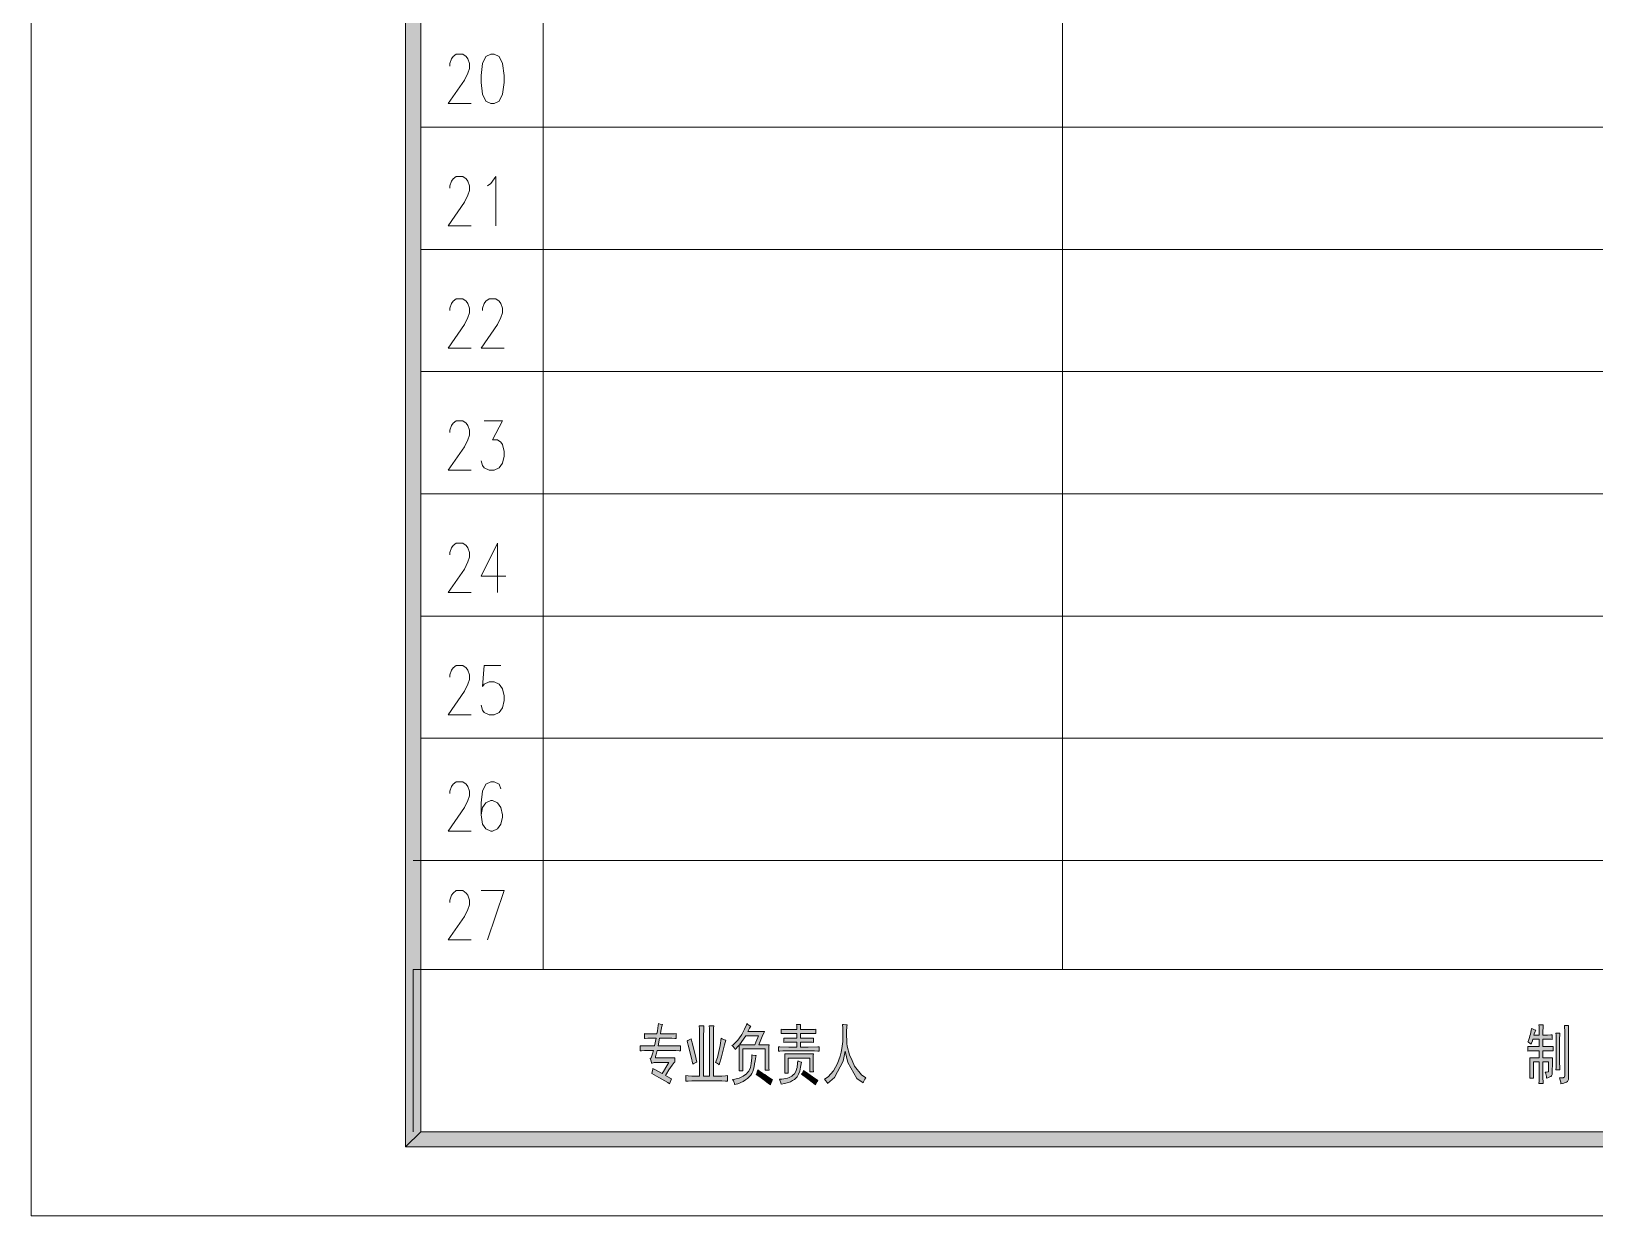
# Model space of a CAD drawing. Header units: millimetres. Extents: x 0 to 207, y 0 to 293.
# Drawn here: x 0 to 100.8, y 0 to 76.4 of the extents above; entities that cross this region are included whole.
import ezdxf

# ---------------------------------------------------------------- set-up
doc = ezdxf.new("R2010")
doc.units = ezdxf.units.MM

msp = doc.modelspace()

# ---------------------------------------------------------------- hatches: boundary and pattern name
h = msp.add_hatch(color=0)
h.dxf.hatch_style = 2
h.paths.add_polyline_path([(24.140583, 288.208861), (25.124833, 287.224611), (25.124833, 5.418667), (24.140583, 4.434417)])
h = msp.add_hatch(color=0)
h.dxf.hatch_style = 2
h.paths.add_polyline_path([(41.165639, 8.505472), (41.056278, 8.590139), (40.48125, 8.92175), (40.015583, 9.168694), (40.043806, 9.271), (40.086139, 9.426222), (40.096722, 9.486194), (40.206083, 9.426222), (40.502417, 9.271), (40.689389, 9.168694), (40.781111, 9.309806), (40.992778, 9.669639), (41.109194, 9.884833), (40.269583, 9.884833), (40.177861, 9.87425), (40.043806, 9.849556), (40.005, 9.835444), (40.005, 9.884833), (39.955611, 10.040056), (39.90975, 10.149417), (39.969722, 10.19175), (40.072028, 10.438694), (40.121417, 10.646833), (39.666333, 10.646833), (39.556972, 10.646833), (39.359417, 10.639778), (39.271222, 10.632722), (39.271222, 10.964333), (39.359417, 10.95375), (39.556972, 10.946694), (39.666333, 10.946694), (40.188444, 10.946694), (40.294278, 11.444111), (39.853306, 11.444111), (39.758056, 11.444111), (39.602833, 11.437056), (39.539333, 11.426472), (39.539333, 11.743972), (39.602833, 11.736917), (39.758056, 11.726333), (39.853306, 11.726333), (40.340139, 11.726333), (40.382472, 11.927417), (40.435389, 12.259028), (40.445972, 12.389556), (40.555333, 12.364861), (40.682333, 12.340167), (40.699972, 12.340167), (40.67175, 12.216694), (40.60825, 11.909778), (40.572972, 11.726333), (41.200917, 11.726333), (41.282056, 11.726333), (41.479611, 11.736917), (41.596028, 11.743972), (41.596028, 11.426472), (41.514889, 11.437056), (41.317333, 11.444111), (41.200917, 11.444111), (40.527111, 11.444111), (40.421278, 10.946694), (41.458444, 10.946694), (41.543111, 10.946694), (41.747722, 10.95375), (41.864139, 10.964333), (41.864139, 10.632722), (41.775944, 10.639778), (41.578389, 10.646833), (41.469028, 10.646833), (40.364833, 10.646833), (40.3225, 10.491611), (40.266056, 10.258778), (40.248417, 10.181167), (41.514889, 10.181167), (41.514889, 9.898944), (41.472556, 9.884833), (41.331444, 9.719028), (41.229139, 9.567333), (41.126833, 9.419167), (40.961028, 9.154583), (40.897528, 9.038167), (41.049222, 8.9535), (41.24325, 8.854722), (41.282056, 8.837083)])
h = msp.add_hatch(color=0)
h.dxf.hatch_style = 2
h.paths.add_polyline_path([(43.384611, 12.241389), (43.374028, 12.008556), (43.363444, 11.609917), (43.363444, 11.444111), (43.363444, 9.002889), (43.747972, 9.002889), (43.747972, 11.645194), (43.747972, 11.775722), (43.733861, 12.075583), (43.723278, 12.241389), (44.012556, 12.241389), (44.001972, 12.107333), (43.991389, 11.825111), (43.991389, 11.676944), (43.991389, 9.002889), (44.442944, 9.002889), (44.538194, 9.002889), (44.763972, 9.020528), (44.898028, 9.038167), (44.898028, 8.671278), (44.763972, 8.688917), (44.541722, 8.706556), (44.457056, 8.706556), (42.689639, 8.706556), (42.6085, 8.706556), (42.375667, 8.688917), (42.223972, 8.671278), (42.223972, 9.038167), (42.375667, 9.020528), (42.601444, 9.002889), (42.675528, 9.002889), (43.105917, 9.002889), (43.105917, 11.46175), (43.105917, 11.634611), (43.088278, 12.026194), (43.070639, 12.241389)])
h = msp.add_hatch(color=0)
h.paths.add_polyline_path([(46.397333, 12.22375), (46.319722, 12.093222), (46.228, 11.916833), (46.210361, 11.878028), (47.279278, 11.878028), (47.141694, 11.553472), (46.961778, 11.130139), (46.919444, 11.027833), (47.582667, 11.027833), (47.575611, 10.914944), (47.572083, 10.505722), (47.572083, 10.216444), (47.572083, 9.923639), (47.575611, 9.510889), (47.582667, 9.387417), (47.33925, 9.387417), (47.33925, 10.76325), (45.896389, 10.76325), (45.896389, 9.3345), (45.652972, 9.3345), (45.660028, 9.468556), (45.663556, 9.891889), (45.663556, 10.181167), (45.663556, 10.473972), (45.660028, 10.879667), (45.652972, 10.996083), (45.571833, 10.914944), (45.444833, 10.773833), (45.395444, 10.713861), (45.346056, 10.798528), (45.240222, 10.929056), (45.187306, 10.978444), (45.264917, 11.027833), (45.441306, 11.190111), (45.543611, 11.303), (45.642389, 11.415889), (45.832889, 11.698111), (45.921083, 11.867444), (46.00575, 12.036778), (46.122167, 12.301361), (46.153917, 12.389556), (46.210361, 12.333111), (46.333833, 12.248444)])
h.paths.add_polyline_path([(46.083361, 11.609917), (45.984583, 11.454694), (45.779972, 11.161889), (45.674139, 11.027833), (46.665444, 11.027833), (46.739528, 11.204222), (46.863, 11.4935), (46.908861, 11.609917)])
h = msp.add_hatch(color=0)
h.dxf.hatch_style = 2
h.paths.add_polyline_path([(49.614667, 12.340167), (49.611139, 12.241389), (49.604083, 12.075583), (49.604083, 12.008556), (50.009778, 12.008556), (50.510722, 12.019139), (50.602444, 12.026194), (50.602444, 11.743972), (50.500139, 11.751028), (49.999194, 11.761611), (49.604083, 11.761611), (49.604083, 11.444111), (49.946278, 11.444111), (50.366083, 11.454694), (50.440167, 11.46175), (50.440167, 11.179528), (50.366083, 11.186583), (49.946278, 11.197167), (49.604083, 11.197167), (49.604083, 10.879667), (50.108556, 10.879667), (50.718861, 10.886722), (50.824694, 10.897306), (50.824694, 10.615083), (50.718861, 10.622139), (50.510722, 10.632722), (50.404889, 10.632722), (48.581028, 10.632722), (48.464611, 10.632722), (48.274111, 10.622139), (48.1965, 10.615083), (48.1965, 10.897306), (48.281167, 10.886722), (48.866778, 10.879667), (49.37125, 10.879667), (49.37125, 11.197167), (49.039639, 11.197167), (48.626889, 11.186583), (48.54575, 11.179528), (48.54575, 11.46175), (48.626889, 11.454694), (49.039639, 11.444111), (49.37125, 11.444111), (49.37125, 11.761611), (48.972611, 11.761611), (48.464611, 11.751028), (48.362306, 11.743972), (48.362306, 12.026194), (48.443444, 12.019139), (48.947917, 12.008556), (49.37125, 12.008556), (49.37125, 12.075583), (49.367722, 12.241389), (49.360667, 12.340167)])
h = msp.add_hatch(color=0)
h.dxf.hatch_style = 2
h.paths.add_polyline_path([(51.163361, 8.805333), (51.389139, 8.960556), (51.741917, 9.352139), (51.872444, 9.584972), (51.999444, 9.817806), (52.175833, 10.294056), (52.225222, 10.541), (52.274611, 10.784417), (52.331056, 11.2395), (52.334583, 11.454694), (52.341639, 11.666361), (52.334583, 12.107333), (52.324, 12.340167), (52.3875, 12.333111), (52.532139, 12.315472), (52.613278, 12.308417), (52.595639, 12.174361), (52.581528, 11.902722), (52.581528, 11.761611), (52.581528, 11.6205), (52.592111, 11.295944), (52.602694, 11.1125), (52.613278, 10.929056), (52.779083, 10.378722), (52.934306, 10.008306), (53.089528, 9.637889), (53.537556, 9.087556), (53.833889, 8.904111), (53.766861, 8.805333), (53.671611, 8.639528), (53.650444, 8.5725), (53.241222, 8.854722), (52.662667, 9.87425), (52.486278, 10.615083), (52.369861, 9.958917), (51.805417, 8.911167), (51.360917, 8.523111), (51.325639, 8.590139), (51.226861, 8.73125)])
h = msp.add_hatch(color=0)
h.dxf.hatch_style = 2
h.paths.add_polyline_path([(97.024472, 11.966222), (96.989194, 11.885083), (96.93275, 11.726333), (96.908056, 11.65225), (97.246722, 11.65225), (97.246722, 11.860389), (97.239667, 12.184944), (97.236139, 12.301361), (97.500722, 12.301361), (97.497194, 12.192), (97.490139, 11.867444), (97.490139, 11.65225), (97.663, 11.65225), (97.779417, 11.65225), (97.991083, 11.659306), (98.082806, 11.669889), (98.082806, 11.370028), (98.001667, 11.377083), (97.797056, 11.387667), (97.677111, 11.387667), (97.490139, 11.387667), (97.490139, 10.904361), (97.779417, 10.904361), (97.867611, 10.904361), (98.054583, 10.914944), (98.153361, 10.922), (98.153361, 10.639778), (97.490139, 10.639778), (97.490139, 10.19175), (98.118083, 10.19175), (98.111028, 10.092972), (98.103972, 9.817806), (98.100444, 9.641417), (98.096917, 9.468556), (98.093389, 9.232194), (98.089861, 9.168694), (98.086333, 9.108722), (98.036944, 9.017), (97.991083, 8.988778), (97.941694, 8.957028), (97.811167, 8.904111), (97.722972, 8.879417), (97.712389, 8.971139), (97.670056, 9.161639), (97.641833, 9.260417), (97.715917, 9.260417), (97.811167, 9.274528), (97.828806, 9.285111), (97.842917, 9.299222), (97.860556, 9.426222), (97.860556, 9.542639), (97.860556, 9.923639), (97.490139, 9.923639), (97.490139, 9.013472), (97.490139, 8.872361), (97.497194, 8.628944), (97.500722, 8.530167), (97.236139, 8.530167), (97.239667, 8.688917), (97.246722, 8.928806), (97.246722, 9.013472), (97.246722, 9.923639), (96.886889, 9.923639), (96.886889, 8.879417), (96.639944, 8.879417), (96.647, 8.988778), (96.654056, 9.211028), (96.654056, 9.327444), (96.654056, 9.694333), (96.654056, 9.849556), (96.647, 10.100028), (96.639944, 10.19175), (97.246722, 10.19175), (97.246722, 10.639778), (96.872778, 10.639778), (96.770472, 10.639778), (96.590556, 10.632722), (96.512944, 10.622139), (96.512944, 10.922), (96.590556, 10.914944), (96.770472, 10.904361), (96.872778, 10.904361), (97.246722, 10.904361), (97.246722, 11.387667), (96.841028, 11.387667), (96.809278, 11.285361), (96.752833, 11.119556), (96.724611, 11.056056), (96.671694, 11.105444), (96.565861, 11.186583), (96.512944, 11.221861), (96.555278, 11.303), (96.625833, 11.4935), (96.654056, 11.602861), (96.682278, 11.708694), (96.735194, 11.952111), (96.756361, 12.082639), (96.816333, 12.050889), (96.950389, 11.990917)])
h = msp.add_hatch(color=0)
h.dxf.hatch_style = 2
h.paths.add_polyline_path([(99.141139, 12.266083), (99.134083, 12.184944), (99.130556, 11.941528), (99.130556, 11.786306), (99.130556, 8.911167), (99.130556, 8.79475), (99.067056, 8.650111), (99.007083, 8.621889), (98.947111, 8.593667), (98.767194, 8.537222), (98.650778, 8.512528), (98.636667, 8.621889), (98.587278, 8.812389), (98.559056, 8.897056), (98.657833, 8.897056), (98.791889, 8.904111), (98.827167, 8.911167), (98.862444, 8.92175), (98.897722, 9.027583), (98.897722, 9.129889), (98.897722, 11.786306), (98.897722, 11.927417), (98.890667, 12.167306), (98.883611, 12.266083)])
h = msp.add_hatch(color=0)
h.dxf.hatch_style = 2
h.paths.add_polyline_path([(42.548528, 11.412361), (42.619083, 11.154833), (42.809583, 10.399889), (42.933056, 9.898944), (42.869556, 9.884833), (42.7355, 9.817806), (42.664944, 9.768417), (42.562639, 10.248194), (42.375667, 10.996083), (42.294528, 11.260667), (42.350972, 11.295944), (42.477972, 11.370028)])
h = msp.add_hatch(color=0)
h.dxf.hatch_style = 2
h.paths.add_polyline_path([(44.792194, 11.313583), (44.718111, 11.027833), (44.506444, 10.241139), (44.372389, 9.733139), (44.315944, 9.782528), (44.192472, 9.860139), (44.128972, 9.884833), (44.252444, 10.209389), (44.439417, 10.989028), (44.502917, 11.444111), (44.566417, 11.412361), (44.711056, 11.345333)])
h = msp.add_hatch(color=0)
h.dxf.hatch_style = 2
h.paths.add_polyline_path([(98.58375, 11.768667), (98.576694, 11.65225), (98.569639, 11.444111), (98.569639, 11.352389), (98.569639, 9.976556), (98.569639, 9.860139), (98.576694, 9.577917), (98.58375, 9.412111), (98.326222, 9.412111), (98.340333, 9.553222), (98.350917, 9.835444), (98.350917, 9.976556), (98.350917, 11.352389), (98.350917, 11.437056), (98.340333, 11.645194), (98.326222, 11.768667)])
h = msp.add_hatch(color=0)
h.dxf.hatch_style = 2
h.paths.add_polyline_path([(46.746583, 10.332861), (46.728944, 10.248194), (46.679556, 9.980083), (46.651333, 9.793111), (46.623111, 9.606139), (46.531389, 9.299222), (46.467889, 9.179278), (46.400861, 9.059333), (46.19625, 8.847667), (46.055139, 8.755944), (45.9105, 8.664222), (45.564778, 8.512528), (45.363694, 8.456083), (45.346056, 8.537222), (45.279028, 8.706556), (45.233167, 8.787694), (45.374278, 8.805333), (45.645917, 8.879417), (45.779972, 8.935861), (45.914028, 8.995833), (46.122167, 9.144), (46.199778, 9.235722), (46.273861, 9.327444), (46.379694, 9.55675), (46.407917, 9.694333), (46.436139, 9.828389), (46.467889, 10.174111), (46.467889, 10.38225), (46.541972, 10.364611), (46.679556, 10.339917)])
h = msp.add_hatch(color=0)
h.dxf.hatch_style = 2
h.paths.add_polyline_path([(50.440167, 10.431639), (50.436639, 10.332861), (50.429583, 10.075333), (50.429583, 9.916583), (50.429583, 9.757833), (50.436639, 9.436806), (50.440167, 9.271), (50.207333, 9.271), (50.207333, 10.167056), (48.813861, 10.167056), (48.813861, 9.203972), (48.591611, 9.203972), (48.598667, 9.426222), (48.605722, 9.775472), (48.605722, 9.898944), (48.605722, 10.033), (48.598667, 10.297583), (48.591611, 10.431639)])
h = msp.add_hatch(color=0)
h.dxf.hatch_style = 2
h.paths.add_polyline_path([(46.848889, 9.401528), (46.961778, 9.327444), (47.187556, 9.179278), (47.303972, 9.105194), (47.420389, 9.027583), (47.670861, 8.854722), (47.801389, 8.755944), (47.769639, 8.688917), (47.702611, 8.530167), (47.674389, 8.438444), (47.547389, 8.537222), (47.3075, 8.720667), (47.191083, 8.805333), (47.078194, 8.886472), (46.855944, 9.038167), (46.746583, 9.105194), (46.792444, 9.203972), (46.845361, 9.352139)])
h = msp.add_hatch(color=0)
h.dxf.hatch_style = 2
h.paths.add_polyline_path([(48.245889, 8.805333), (48.408167, 8.812389), (48.67275, 8.851194), (48.775056, 8.879417), (48.873833, 8.907639), (49.057278, 9.006417), (49.138417, 9.076972), (49.219556, 9.147528), (49.332444, 9.3345), (49.360667, 9.450917), (49.388889, 9.567333), (49.424167, 9.835444), (49.431222, 9.983611), (49.470028, 9.965972), (49.5935, 9.923639), (49.674639, 9.898944), (49.649944, 9.800167), (49.604083, 9.577917), (49.582917, 9.450917), (49.558222, 9.327444), (49.487667, 9.119306), (49.441806, 9.038167), (49.395944, 8.9535), (49.219556, 8.791222), (49.092556, 8.713611), (48.965556, 8.636), (48.605722, 8.523111), (48.372889, 8.487833), (48.348194, 8.579556), (48.284694, 8.738306)])
h = msp.add_hatch(color=0)
h.dxf.hatch_style = 2
h.paths.add_polyline_path([(49.812222, 9.369778), (49.935694, 9.278056), (50.38725, 8.9535), (50.718861, 8.720667), (50.680056, 8.653639), (50.602444, 8.512528), (50.570694, 8.438444), (50.447222, 8.547806), (50.00625, 8.886472), (49.685222, 9.119306), (49.713444, 9.168694), (49.780472, 9.295694)])
h = msp.add_hatch(color=0)
h.dxf.hatch_style = 2
h.paths.add_polyline_path([(24.140583, 4.434417), (25.124833, 5.418667), (201.499611, 5.418667), (202.483861, 4.434417)])

# ---------------------------------------------------------------- linework, layer by layer
at = {"color": 0, "lineweight": 0}
for points in [[(0, 0), (206.918278, 0), (206.918278, 292.643278), (0, 292.643278)], [(24.140583, 288.208861), (25.124833, 287.224611), (25.124833, 5.418667), (24.140583, 4.434417)], [(29.640389, 74.908833), (29.322889, 74.757139), (29.111222, 74.302056), (29.005389, 73.543583), (29.005389, 73.0885), (29.111222, 72.330028), (29.322889, 71.874944), (29.640389, 71.72325), (29.852056, 71.72325), (30.169556, 71.874944), (30.38475, 72.330028), (30.490583, 73.0885), (30.490583, 73.543583), (30.38475, 74.302056), (30.169556, 74.757139), (29.852056, 74.908833)], [(41.165639, 8.505472), (41.056278, 8.590139), (40.48125, 8.92175), (40.015583, 9.168694), (40.043806, 9.271), (40.086139, 9.426222), (40.096722, 9.486194), (40.206083, 9.426222), (40.502417, 9.271), (40.689389, 9.168694), (40.781111, 9.309806), (40.992778, 9.669639), (41.109194, 9.884833), (40.269583, 9.884833), (40.177861, 9.87425), (40.043806, 9.849556), (40.005, 9.835444), (40.005, 9.884833), (39.955611, 10.040056), (39.90975, 10.149417), (39.969722, 10.19175), (40.072028, 10.438694), (40.121417, 10.646833), (39.666333, 10.646833), (39.556972, 10.646833), (39.359417, 10.639778), (39.271222, 10.632722), (39.271222, 10.964333), (39.359417, 10.95375), (39.556972, 10.946694), (39.666333, 10.946694), (40.188444, 10.946694), (40.294278, 11.444111), (39.853306, 11.444111), (39.758056, 11.444111), (39.602833, 11.437056), (39.539333, 11.426472), (39.539333, 11.743972), (39.602833, 11.736917), (39.758056, 11.726333), (39.853306, 11.726333), (40.340139, 11.726333), (40.382472, 11.927417), (40.435389, 12.259028), (40.445972, 12.389556), (40.555333, 12.364861), (40.682333, 12.340167), (40.699972, 12.340167), (40.67175, 12.216694), (40.60825, 11.909778), (40.572972, 11.726333), (41.200917, 11.726333), (41.282056, 11.726333), (41.479611, 11.736917), (41.596028, 11.743972), (41.596028, 11.426472), (41.514889, 11.437056), (41.317333, 11.444111), (41.200917, 11.444111), (40.527111, 11.444111), (40.421278, 10.946694), (41.458444, 10.946694), (41.543111, 10.946694), (41.747722, 10.95375), (41.864139, 10.964333), (41.864139, 10.632722), (41.775944, 10.639778), (41.578389, 10.646833), (41.469028, 10.646833), (40.364833, 10.646833), (40.3225, 10.491611), (40.266056, 10.258778), (40.248417, 10.181167), (41.514889, 10.181167), (41.514889, 9.898944), (41.472556, 9.884833), (41.331444, 9.719028), (41.229139, 9.567333), (41.126833, 9.419167), (40.961028, 9.154583), (40.897528, 9.038167), (41.049222, 8.9535), (41.24325, 8.854722), (41.282056, 8.837083)], [(43.384611, 12.241389), (43.374028, 12.008556), (43.363444, 11.609917), (43.363444, 11.444111), (43.363444, 9.002889), (43.747972, 9.002889), (43.747972, 11.645194), (43.747972, 11.775722), (43.733861, 12.075583), (43.723278, 12.241389), (44.012556, 12.241389), (44.001972, 12.107333), (43.991389, 11.825111), (43.991389, 11.676944), (43.991389, 9.002889), (44.442944, 9.002889), (44.538194, 9.002889), (44.763972, 9.020528), (44.898028, 9.038167), (44.898028, 8.671278), (44.763972, 8.688917), (44.541722, 8.706556), (44.457056, 8.706556), (42.689639, 8.706556), (42.6085, 8.706556), (42.375667, 8.688917), (42.223972, 8.671278), (42.223972, 9.038167), (42.375667, 9.020528), (42.601444, 9.002889), (42.675528, 9.002889), (43.105917, 9.002889), (43.105917, 11.46175), (43.105917, 11.634611), (43.088278, 12.026194), (43.070639, 12.241389)], [(46.397333, 12.22375), (46.319722, 12.093222), (46.228, 11.916833), (46.210361, 11.878028), (47.279278, 11.878028), (47.141694, 11.553472), (46.961778, 11.130139), (46.919444, 11.027833), (47.582667, 11.027833), (47.575611, 10.914944), (47.572083, 10.505722), (47.572083, 10.216444), (47.572083, 9.923639), (47.575611, 9.510889), (47.582667, 9.387417), (47.33925, 9.387417), (47.33925, 10.76325), (45.896389, 10.76325), (45.896389, 9.3345), (45.652972, 9.3345), (45.660028, 9.468556), (45.663556, 9.891889), (45.663556, 10.181167), (45.663556, 10.473972), (45.660028, 10.879667), (45.652972, 10.996083), (45.571833, 10.914944), (45.444833, 10.773833), (45.395444, 10.713861), (45.346056, 10.798528), (45.240222, 10.929056), (45.187306, 10.978444), (45.264917, 11.027833), (45.441306, 11.190111), (45.543611, 11.303), (45.642389, 11.415889), (45.832889, 11.698111), (45.921083, 11.867444), (46.00575, 12.036778), (46.122167, 12.301361), (46.153917, 12.389556), (46.210361, 12.333111), (46.333833, 12.248444)], [(49.614667, 12.340167), (49.611139, 12.241389), (49.604083, 12.075583), (49.604083, 12.008556), (50.009778, 12.008556), (50.510722, 12.019139), (50.602444, 12.026194), (50.602444, 11.743972), (50.500139, 11.751028), (49.999194, 11.761611), (49.604083, 11.761611), (49.604083, 11.444111), (49.946278, 11.444111), (50.366083, 11.454694), (50.440167, 11.46175), (50.440167, 11.179528), (50.366083, 11.186583), (49.946278, 11.197167), (49.604083, 11.197167), (49.604083, 10.879667), (50.108556, 10.879667), (50.718861, 10.886722), (50.824694, 10.897306), (50.824694, 10.615083), (50.718861, 10.622139), (50.510722, 10.632722), (50.404889, 10.632722), (48.581028, 10.632722), (48.464611, 10.632722), (48.274111, 10.622139), (48.1965, 10.615083), (48.1965, 10.897306), (48.281167, 10.886722), (48.866778, 10.879667), (49.37125, 10.879667), (49.37125, 11.197167), (49.039639, 11.197167), (48.626889, 11.186583), (48.54575, 11.179528), (48.54575, 11.46175), (48.626889, 11.454694), (49.039639, 11.444111), (49.37125, 11.444111), (49.37125, 11.761611), (48.972611, 11.761611), (48.464611, 11.751028), (48.362306, 11.743972), (48.362306, 12.026194), (48.443444, 12.019139), (48.947917, 12.008556), (49.37125, 12.008556), (49.37125, 12.075583), (49.367722, 12.241389), (49.360667, 12.340167)], [(51.163361, 8.805333), (51.389139, 8.960556), (51.741917, 9.352139), (51.872444, 9.584972), (51.999444, 9.817806), (52.175833, 10.294056), (52.225222, 10.541), (52.274611, 10.784417), (52.331056, 11.2395), (52.334583, 11.454694), (52.341639, 11.666361), (52.334583, 12.107333), (52.324, 12.340167), (52.3875, 12.333111), (52.532139, 12.315472), (52.613278, 12.308417), (52.595639, 12.174361), (52.581528, 11.902722), (52.581528, 11.761611), (52.581528, 11.6205), (52.592111, 11.295944), (52.602694, 11.1125), (52.613278, 10.929056), (52.779083, 10.378722), (52.934306, 10.008306), (53.089528, 9.637889), (53.537556, 9.087556), (53.833889, 8.904111), (53.766861, 8.805333), (53.671611, 8.639528), (53.650444, 8.5725), (53.241222, 8.854722), (52.662667, 9.87425), (52.486278, 10.615083), (52.369861, 9.958917), (51.805417, 8.911167), (51.360917, 8.523111), (51.325639, 8.590139), (51.226861, 8.73125)], [(97.024472, 11.966222), (96.989194, 11.885083), (96.93275, 11.726333), (96.908056, 11.65225), (97.246722, 11.65225), (97.246722, 11.860389), (97.239667, 12.184944), (97.236139, 12.301361), (97.500722, 12.301361), (97.497194, 12.192), (97.490139, 11.867444), (97.490139, 11.65225), (97.663, 11.65225), (97.779417, 11.65225), (97.991083, 11.659306), (98.082806, 11.669889), (98.082806, 11.370028), (98.001667, 11.377083), (97.797056, 11.387667), (97.677111, 11.387667), (97.490139, 11.387667), (97.490139, 10.904361), (97.779417, 10.904361), (97.867611, 10.904361), (98.054583, 10.914944), (98.153361, 10.922), (98.153361, 10.639778), (97.490139, 10.639778), (97.490139, 10.19175), (98.118083, 10.19175), (98.111028, 10.092972), (98.103972, 9.817806), (98.100444, 9.641417), (98.096917, 9.468556), (98.093389, 9.232194), (98.089861, 9.168694), (98.086333, 9.108722), (98.036944, 9.017), (97.991083, 8.988778), (97.941694, 8.957028), (97.811167, 8.904111), (97.722972, 8.879417), (97.712389, 8.971139), (97.670056, 9.161639), (97.641833, 9.260417), (97.715917, 9.260417), (97.811167, 9.274528), (97.828806, 9.285111), (97.842917, 9.299222), (97.860556, 9.426222), (97.860556, 9.542639), (97.860556, 9.923639), (97.490139, 9.923639), (97.490139, 9.013472), (97.490139, 8.872361), (97.497194, 8.628944), (97.500722, 8.530167), (97.236139, 8.530167), (97.239667, 8.688917), (97.246722, 8.928806), (97.246722, 9.013472), (97.246722, 9.923639), (96.886889, 9.923639), (96.886889, 8.879417), (96.639944, 8.879417), (96.647, 8.988778), (96.654056, 9.211028), (96.654056, 9.327444), (96.654056, 9.694333), (96.654056, 9.849556), (96.647, 10.100028), (96.639944, 10.19175), (97.246722, 10.19175), (97.246722, 10.639778), (96.872778, 10.639778), (96.770472, 10.639778), (96.590556, 10.632722), (96.512944, 10.622139), (96.512944, 10.922), (96.590556, 10.914944), (96.770472, 10.904361), (96.872778, 10.904361), (97.246722, 10.904361), (97.246722, 11.387667), (96.841028, 11.387667), (96.809278, 11.285361), (96.752833, 11.119556), (96.724611, 11.056056), (96.671694, 11.105444), (96.565861, 11.186583), (96.512944, 11.221861), (96.555278, 11.303), (96.625833, 11.4935), (96.654056, 11.602861), (96.682278, 11.708694), (96.735194, 11.952111), (96.756361, 12.082639), (96.816333, 12.050889), (96.950389, 11.990917)], [(99.141139, 12.266083), (99.134083, 12.184944), (99.130556, 11.941528), (99.130556, 11.786306), (99.130556, 8.911167), (99.130556, 8.79475), (99.067056, 8.650111), (99.007083, 8.621889), (98.947111, 8.593667), (98.767194, 8.537222), (98.650778, 8.512528), (98.636667, 8.621889), (98.587278, 8.812389), (98.559056, 8.897056), (98.657833, 8.897056), (98.791889, 8.904111), (98.827167, 8.911167), (98.862444, 8.92175), (98.897722, 9.027583), (98.897722, 9.129889), (98.897722, 11.786306), (98.897722, 11.927417), (98.890667, 12.167306), (98.883611, 12.266083)], [(42.548528, 11.412361), (42.619083, 11.154833), (42.809583, 10.399889), (42.933056, 9.898944), (42.869556, 9.884833), (42.7355, 9.817806), (42.664944, 9.768417), (42.562639, 10.248194), (42.375667, 10.996083), (42.294528, 11.260667), (42.350972, 11.295944), (42.477972, 11.370028)], [(44.792194, 11.313583), (44.718111, 11.027833), (44.506444, 10.241139), (44.372389, 9.733139), (44.315944, 9.782528), (44.192472, 9.860139), (44.128972, 9.884833), (44.252444, 10.209389), (44.439417, 10.989028), (44.502917, 11.444111), (44.566417, 11.412361), (44.711056, 11.345333)], [(46.083361, 11.609917), (45.984583, 11.454694), (45.779972, 11.161889), (45.674139, 11.027833), (46.665444, 11.027833), (46.739528, 11.204222), (46.863, 11.4935), (46.908861, 11.609917)], [(98.58375, 11.768667), (98.576694, 11.65225), (98.569639, 11.444111), (98.569639, 11.352389), (98.569639, 9.976556), (98.569639, 9.860139), (98.576694, 9.577917), (98.58375, 9.412111), (98.326222, 9.412111), (98.340333, 9.553222), (98.350917, 9.835444), (98.350917, 9.976556), (98.350917, 11.352389), (98.350917, 11.437056), (98.340333, 11.645194), (98.326222, 11.768667)], [(46.746583, 10.332861), (46.728944, 10.248194), (46.679556, 9.980083), (46.651333, 9.793111), (46.623111, 9.606139), (46.531389, 9.299222), (46.467889, 9.179278), (46.400861, 9.059333), (46.19625, 8.847667), (46.055139, 8.755944), (45.9105, 8.664222), (45.564778, 8.512528), (45.363694, 8.456083), (45.346056, 8.537222), (45.279028, 8.706556), (45.233167, 8.787694), (45.374278, 8.805333), (45.645917, 8.879417), (45.779972, 8.935861), (45.914028, 8.995833), (46.122167, 9.144), (46.199778, 9.235722), (46.273861, 9.327444), (46.379694, 9.55675), (46.407917, 9.694333), (46.436139, 9.828389), (46.467889, 10.174111), (46.467889, 10.38225), (46.541972, 10.364611), (46.679556, 10.339917)], [(50.440167, 10.431639), (50.436639, 10.332861), (50.429583, 10.075333), (50.429583, 9.916583), (50.429583, 9.757833), (50.436639, 9.436806), (50.440167, 9.271), (50.207333, 9.271), (50.207333, 10.167056), (48.813861, 10.167056), (48.813861, 9.203972), (48.591611, 9.203972), (48.598667, 9.426222), (48.605722, 9.775472), (48.605722, 9.898944), (48.605722, 10.033), (48.598667, 10.297583), (48.591611, 10.431639)], [(46.848889, 9.401528), (46.961778, 9.327444), (47.187556, 9.179278), (47.303972, 9.105194), (47.420389, 9.027583), (47.670861, 8.854722), (47.801389, 8.755944), (47.769639, 8.688917), (47.702611, 8.530167), (47.674389, 8.438444), (47.547389, 8.537222), (47.3075, 8.720667), (47.191083, 8.805333), (47.078194, 8.886472), (46.855944, 9.038167), (46.746583, 9.105194), (46.792444, 9.203972), (46.845361, 9.352139)], [(48.245889, 8.805333), (48.408167, 8.812389), (48.67275, 8.851194), (48.775056, 8.879417), (48.873833, 8.907639), (49.057278, 9.006417), (49.138417, 9.076972), (49.219556, 9.147528), (49.332444, 9.3345), (49.360667, 9.450917), (49.388889, 9.567333), (49.424167, 9.835444), (49.431222, 9.983611), (49.470028, 9.965972), (49.5935, 9.923639), (49.674639, 9.898944), (49.649944, 9.800167), (49.604083, 9.577917), (49.582917, 9.450917), (49.558222, 9.327444), (49.487667, 9.119306), (49.441806, 9.038167), (49.395944, 8.9535), (49.219556, 8.791222), (49.092556, 8.713611), (48.965556, 8.636), (48.605722, 8.523111), (48.372889, 8.487833), (48.348194, 8.579556), (48.284694, 8.738306)], [(49.812222, 9.369778), (49.935694, 9.278056), (50.38725, 8.9535), (50.718861, 8.720667), (50.680056, 8.653639), (50.602444, 8.512528), (50.570694, 8.438444), (50.447222, 8.547806), (50.00625, 8.886472), (49.685222, 9.119306), (49.713444, 9.168694), (49.780472, 9.295694)], [(24.140583, 4.434417), (25.124833, 5.418667), (201.499611, 5.418667), (202.483861, 4.434417)]]:
    msp.add_lwpolyline(points, close=True, dxfattribs=at)
for points in [[(33.009417, 242.637028), (33.009417, 15.889111)], [(66.509194, 242.637028), (66.509194, 15.889111)], [(26.9875, 74.150361), (26.9875, 74.302056), (27.093333, 74.605444), (27.199167, 74.757139), (27.410833, 74.908833), (27.837694, 74.908833), (28.049361, 74.757139), (28.155194, 74.605444), (28.261028, 74.302056), (28.261028, 73.998667), (28.155194, 73.695278), (27.943528, 73.240194), (26.881667, 71.72325), (28.366861, 71.72325)], [(25.124833, 70.206306), (201.9935, 70.206306)], [(26.9875, 66.265778), (26.9875, 66.417472), (27.093333, 66.720861), (27.199167, 66.872556), (27.410833, 67.02425), (27.837694, 67.02425), (28.049361, 66.872556), (28.155194, 66.720861), (28.261028, 66.417472), (28.261028, 66.117611), (28.155194, 65.814222), (27.943528, 65.359139), (26.881667, 63.842194), (28.366861, 63.842194)], [(29.428722, 66.417472), (29.640389, 66.569167), (29.957889, 67.02425), (29.957889, 63.842194)], [(25.124833, 62.321722), (201.9935, 62.321722)], [(26.9875, 58.384722), (26.9875, 58.536417), (27.093333, 58.839806), (27.199167, 58.9915), (27.410833, 59.143194), (27.837694, 59.143194), (28.049361, 58.9915), (28.155194, 58.839806), (28.261028, 58.536417), (28.261028, 58.233028), (28.155194, 57.929639), (27.943528, 57.474556), (26.881667, 55.961139), (28.366861, 55.961139)], [(29.111222, 58.384722), (29.111222, 58.536417), (29.217056, 58.839806), (29.322889, 58.9915), (29.534556, 59.143194), (29.957889, 59.143194), (30.169556, 58.9915), (30.278917, 58.839806), (30.38475, 58.536417), (30.38475, 58.233028), (30.278917, 57.929639), (30.063722, 57.474556), (29.005389, 55.961139), (30.490583, 55.961139)], [(25.124833, 54.440667), (201.9935, 54.440667)], [(26.9875, 50.503667), (26.9875, 50.655361), (27.093333, 50.955222), (27.199167, 51.106917), (27.410833, 51.258611), (27.837694, 51.258611), (28.049361, 51.106917), (28.155194, 50.955222), (28.261028, 50.655361), (28.261028, 50.351972), (28.155194, 50.048583), (27.943528, 49.5935), (26.881667, 48.076556), (28.366861, 48.076556)], [(29.217056, 51.258611), (30.38475, 51.258611), (29.746222, 50.048583), (30.063722, 50.048583), (30.278917, 49.896889), (30.38475, 49.745194), (30.490583, 49.290111), (30.490583, 48.986722), (30.38475, 48.531639), (30.169556, 48.22825), (29.852056, 48.076556), (29.534556, 48.076556), (29.217056, 48.22825), (29.111222, 48.379944), (29.005389, 48.683333)], [(25.124833, 46.556083), (201.9935, 46.556083)], [(26.9875, 42.619083), (26.9875, 42.770778), (27.093333, 43.074167), (27.199167, 43.225861), (27.410833, 43.377556), (27.837694, 43.377556), (28.049361, 43.225861), (28.155194, 43.074167), (28.261028, 42.770778), (28.261028, 42.467389), (28.155194, 42.164), (27.943528, 41.708917), (26.881667, 40.1955), (28.366861, 40.1955)], [(30.063722, 43.377556), (29.005389, 41.253833), (30.596417, 41.253833)], [(30.063722, 43.377556), (30.063722, 40.1955)], [(25.124833, 38.675028), (201.9935, 38.675028)], [(26.9875, 34.738028), (26.9875, 34.889722), (27.093333, 35.193111), (27.199167, 35.344806), (27.410833, 35.4965), (27.837694, 35.4965), (28.049361, 35.344806), (28.155194, 35.193111), (28.261028, 34.889722), (28.261028, 34.586333), (28.155194, 34.282944), (27.943528, 33.827861), (26.881667, 32.310917), (28.366861, 32.310917)], [(30.278917, 35.4965), (29.217056, 35.4965), (29.111222, 34.13125), (29.217056, 34.282944), (29.534556, 34.434639), (29.852056, 34.434639), (30.169556, 34.282944), (30.38475, 33.979556), (30.490583, 33.524472), (30.490583, 33.221083), (30.38475, 32.766), (30.169556, 32.462611), (29.852056, 32.310917), (29.534556, 32.310917), (29.217056, 32.462611), (29.111222, 32.614306), (29.005389, 32.917694)], [(25.124833, 30.790444), (201.9935, 30.790444)], [(26.9875, 27.230917), (26.9875, 27.382611), (27.093333, 27.686), (27.199167, 27.837694), (27.410833, 27.989389), (27.837694, 27.989389), (28.049361, 27.837694), (28.155194, 27.686), (28.261028, 27.382611), (28.261028, 27.079222), (28.155194, 26.775833), (27.943528, 26.32075), (26.881667, 24.803806), (28.366861, 24.803806)], [(30.278917, 27.534306), (30.169556, 27.837694), (29.852056, 27.989389), (29.640389, 27.989389), (29.322889, 27.837694), (29.111222, 27.382611), (29.005389, 26.624139), (29.005389, 25.865667), (29.111222, 25.258889), (29.322889, 24.9555), (29.640389, 24.803806), (29.746222, 24.803806), (30.063722, 24.9555), (30.278917, 25.258889), (30.38475, 25.713972), (30.38475, 25.865667), (30.278917, 26.32075), (30.063722, 26.624139), (29.746222, 26.775833), (29.640389, 26.775833), (29.322889, 26.624139), (29.111222, 26.32075), (29.005389, 25.865667)], [(24.634472, 22.909389), (201.9935, 22.909389)], [(26.9875, 20.210639), (26.9875, 20.362333), (27.093333, 20.665722), (27.199167, 20.813889), (27.410833, 20.965583), (27.837694, 20.965583), (28.049361, 20.813889), (28.155194, 20.665722), (28.261028, 20.362333), (28.261028, 20.058944), (28.155194, 19.755556), (27.943528, 19.300472), (26.881667, 17.783528), (28.366861, 17.783528)], [(29.005389, 20.965583), (30.490583, 20.965583), (29.428722, 17.783528)], [(24.634472, 15.889111), (201.9935, 15.889111)], [(24.634472, 15.889111), (24.634472, 5.418667)]]:
    msp.add_lwpolyline(points, dxfattribs=at)

doc.saveas('drawing.dxf')
